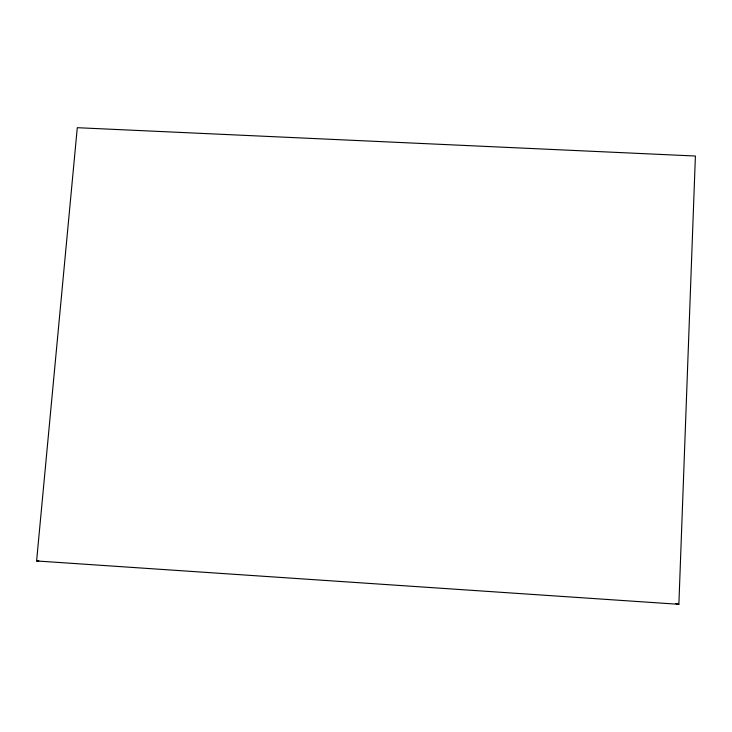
<?xml version="1.0" encoding="UTF-8"?>
<svg xmlns="http://www.w3.org/2000/svg" width="732" height="732" viewBox="0 0 732 732"><rect width="100%" height="100%" fill="white"/><g stroke="black" fill="none" stroke-linecap="round" stroke-linejoin="round"><path stroke-width="1.1" d="M678.875 604.303L695.4 156.026L77.281 127.697L36.6 560.968L678.875 604.303L675.654 603.497M36.6 560.968L38.869 560.904"/></g></svg>
